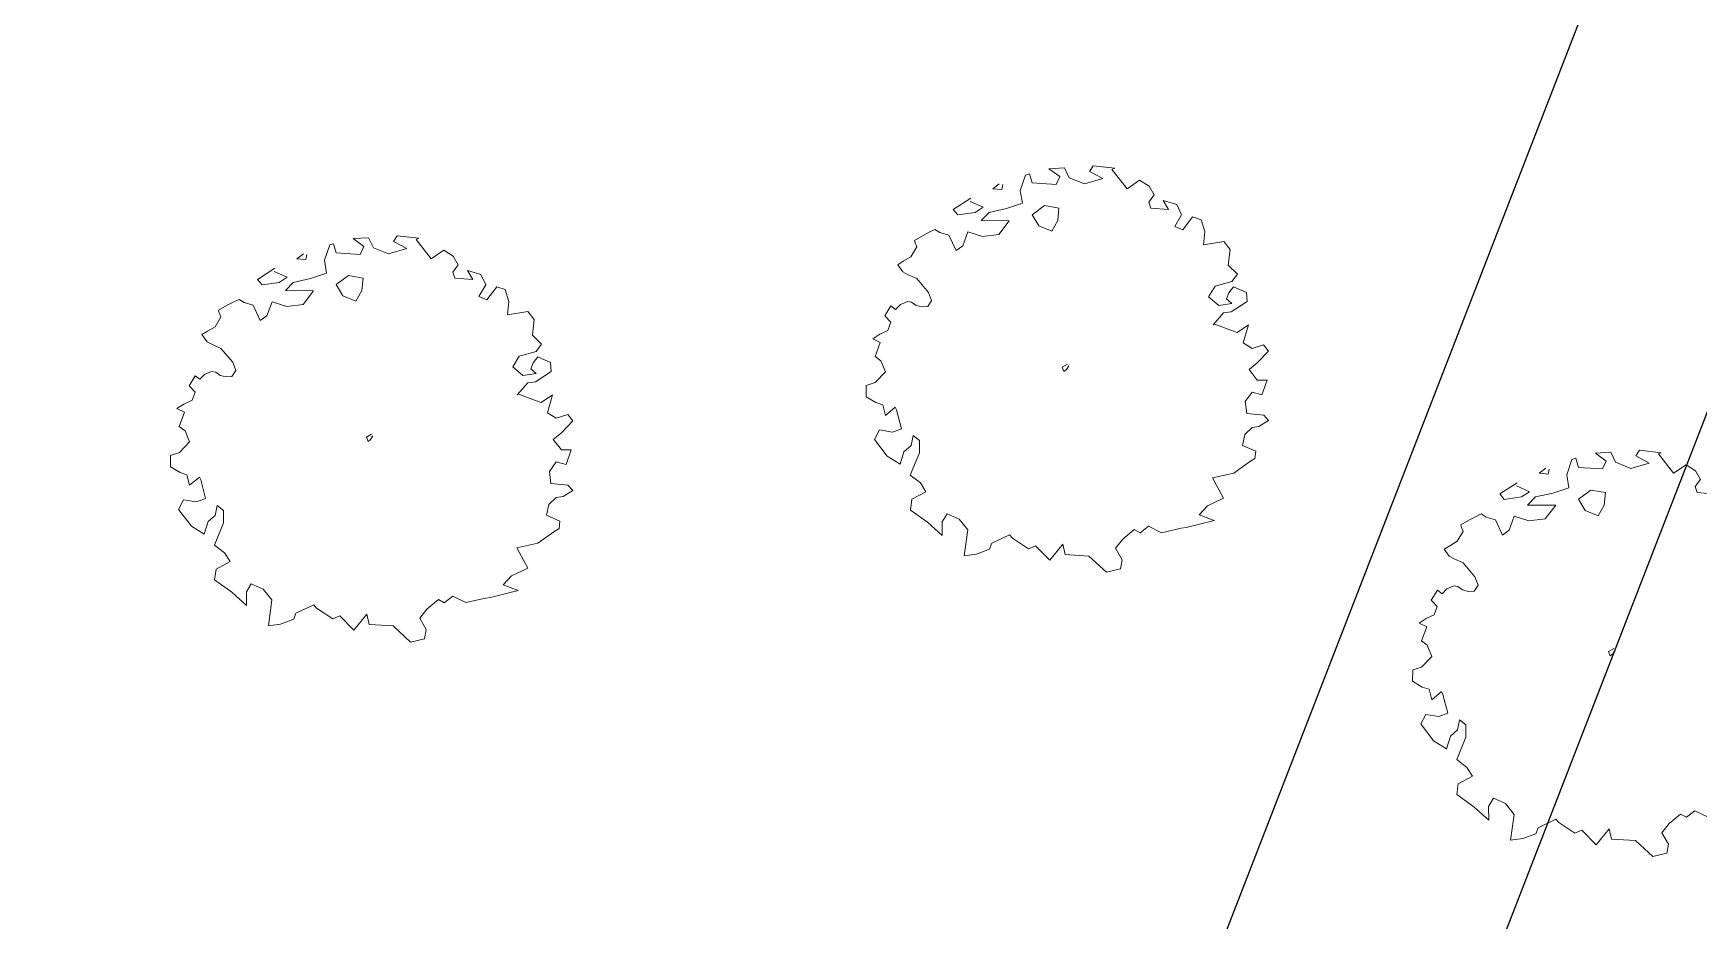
# Model space of a CAD drawing. Extents: x 2080 to 102394, y 2071 to 93424.
# Drawn here: x 83307.2 to 83767.3, y 81847.1 to 82092.5 of the extents above; entities that cross this region are included whole.
import ezdxf

# ---------------------------------------------------------------- set-up
doc = ezdxf.new("R2010")
doc.units = 0
doc.header["$LTSCALE"] = 20
doc.header["$MEASUREMENT"] = 0
doc.layers.add('Mango tree', color=96, linetype='Continuous', lineweight=5)
doc.layers.add('sappotta', color=114, linetype='Continuous', lineweight=5)

# ---------------------------------------------------------------- blocks, each defined once
blk = doc.blocks.new('NEEM')
at = {"layer": 'sappotta', "linetype": 'Continuous'}
for p, q in [((0.0031, 1.1323), (-0.083, 1.1274)), ((-0.083, 1.1274), (-0.0227, 1.0834)), ((0.0298, 1.0769), (0.0031, 1.1323)), ((0.1622, 1.1437), (0.1418, 1.1119)), ((0.1418, 1.1119), (0.2162, 1.072)), ((0.2828, 1.1298), (0.1622, 1.1437)), ((0.2671, 1.1233), (0.2828, 1.1298)), ((0.3509, 1.0158), (0.2671, 1.1233)), ((-0.3588, 1.0435), (-0.3956, 1.0158)), ((-0.3455, 1.0109), (-0.34, 1.0386)), ((-0.2131, 1.0923), (-0.2421, 1.0068)), ((-0.1911, 1.0989), (-0.2131, 1.0923)), ((-0.177, 1.0484), (-0.1911, 1.0989)), ((-0.0431, 1.0394), (-0.177, 1.0484)), ((-0.0227, 1.0834), (-0.0431, 1.0394)), ((0.1144, 1.0427), (0.0298, 1.0769)), ((0.2162, 1.072), (0.1144, 1.0427)), ((0.4207, 1.063), (0.3509, 1.0158)), ((0.4731, 1.0296), (0.4207, 1.063)), ((0.5006, 0.9816), (0.4731, 1.0296)), ((-0.517, 0.9628), (-0.6142, 0.9009)), ((-0.5209, 0.9449), (-0.5209, 0.9449)), ((-0.4489, 0.9131), (-0.5209, 0.9449)), ((-0.3956, 1.0158), (-0.3455, 1.0109)), ((-0.2303, 0.9351), (-0.3196, 0.9058)), ((-0.2421, 1.0068), (-0.2303, 0.9351)), ((0.4716, 0.9417), (0.5006, 0.9816)), ((0.4825, 0.9083), (0.4716, 0.9417)), ((0.5515, 0.9498), (0.5813, 0.9001)), ((0.6267, 0.9278), (0.5515, 0.9498)), ((0.6541, 0.87), (0.6267, 0.9278)), ((-0.6142, 0.9009), (-0.5891, 0.87)), ((-0.5891, 0.87), (-0.4935, 0.8838)), ((-0.4935, 0.8838), (-0.4489, 0.9131)), ((-0.4152, 0.8838), (-0.459, 0.839)), ((-0.459, 0.839), (-0.3032, 0.8374)), ((-0.3196, 0.9058), (-0.4152, 0.8838)), ((-0.3032, 0.8374), (-0.3611, 0.7616)), ((-0.1081, 0.9221), (-0.177, 0.8716)), ((-0.177, 0.8716), (-0.1394, 0.8089)), ((-0.0274, 0.9083), (-0.1081, 0.9221)), ((-0.0674, 0.7796), (-0.0345, 0.839)), ((-0.0345, 0.839), (-0.0274, 0.9083)), ((0.5813, 0.9001), (0.4825, 0.9083)), ((0.6157, 0.8064), (0.6541, 0.87)), ((0.7152, 0.8602), (0.6604, 0.7877)), ((0.7622, 0.8439), (0.7152, 0.8602)), ((0.7826, 0.7787), (0.7622, 0.8439)), ((-0.7826, 0.7567), (-0.8304, 0.7291)), ((-0.7489, 0.7739), (-0.7826, 0.7567)), ((-0.7168, 0.7893), (-0.7489, 0.7739)), ((-0.6886, 0.7722), (-0.7168, 0.7893)), ((-0.6384, 0.7576), (-0.6886, 0.7722)), ((-0.5985, 0.672), (-0.6384, 0.7576)), ((-0.5335, 0.7763), (-0.5617, 0.6989)), ((-0.452, 0.7502), (-0.5335, 0.7763)), ((-0.3611, 0.7616), (-0.452, 0.7502)), ((-0.1394, 0.8089), (-0.0674, 0.7796)), ((0.6604, 0.7877), (0.6157, 0.8064)), ((0.7755, 0.7038), (0.7826, 0.7787)), ((-0.8178, 0.6924), (-0.8499, 0.6378)), ((-0.8304, 0.7291), (-0.8264, 0.7144)), ((-0.8264, 0.7144), (-0.8178, 0.6924)), ((-0.5617, 0.6989), (-0.5985, 0.672)), ((0.8883, 0.7225), (0.7755, 0.7038)), ((0.9236, 0.6785), (0.8883, 0.7225)), ((0.9126, 0.5906), (0.9236, 0.6785)), ((-0.8922, 0.6126), (-0.9228, 0.5938)), ((-0.9228, 0.5938), (-0.8946, 0.5547)), ((-0.8499, 0.6378), (-0.8922, 0.6126)), ((0.9643, 0.5409), (0.9126, 0.5906)), ((-0.8946, 0.5547), (-0.868, 0.5401)), ((-0.868, 0.5401), (-0.8178, 0.5173)), ((-0.8178, 0.5173), (-0.752, 0.4399)), ((0.8037, 0.4146), (0.8398, 0.4749)), ((0.8398, 0.4749), (0.9338, 0.5002)), ((0.9424, 0.4708), (0.9165, 0.4374)), ((0.9338, 0.5002), (0.9643, 0.5409)), ((1.0137, 0.4391), (0.9424, 0.4708)), ((-0.9079, 0.3723), (-0.9345, 0.3454)), ((-0.8695, 0.3894), (-0.9079, 0.3723)), ((-0.846, 0.3861), (-0.8695, 0.3894)), ((-0.821, 0.3674), (-0.846, 0.3861)), ((-0.7348, 0.3943), (-0.7567, 0.3609)), ((-0.752, 0.4399), (-0.7348, 0.3943)), ((0.8601, 0.3666), (0.8037, 0.4146)), ((0.933, 0.378), (0.8601, 0.3666)), ((0.9165, 0.4374), (0.904, 0.404)), ((0.904, 0.404), (0.933, 0.378)), ((0.9298, 0.3315), (1.0176, 0.3886)), ((1.0176, 0.3886), (1.0137, 0.4391)), ((-0.9604, 0.3657), (-0.9941, 0.3095)), ((-0.9941, 0.3095), (-0.9612, 0.2745)), ((-0.9345, 0.3454), (-0.9604, 0.3657)), ((-0.7881, 0.3592), (-0.821, 0.3674)), ((-0.7567, 0.3609), (-0.7881, 0.3592)), ((0.8288, 0.259), (0.8875, 0.3258)), ((0.8875, 0.3258), (0.9298, 0.3315)), ((-1.0231, 0.2077), (-1.0622, 0.1825)), ((-0.9776, 0.2289), (-1.0231, 0.2077)), ((-0.9612, 0.2745), (-0.9776, 0.2289)), ((0.8382, 0.2623), (0.8288, 0.259)), ((0.9306, 0.2281), (0.8382, 0.2623)), ((0.962, 0.2175), (0.9306, 0.2281)), ((1.0254, 0.259), (0.962, 0.2175)), ((0.9964, 0.1597), (1.0254, 0.259)), ((-1.0622, 0.1825), (-1.0199, 0.1621)), ((-1.0199, 0.1621), (-1.0489, 0.0839)), ((1.0458, 0.1287), (0.9964, 0.1597)), ((1.1092, 0.1491), (1.0458, 0.1287)), ((1.074, 0.0489), (1.1374, 0.114)), ((1.1374, 0.114), (1.1092, 0.1491)), ((-1.0489, 0.0839), (-1.0168, 0.0595)), ((-1.0168, 0.0595), (-0.991, -0.0024)), ((0.0196, 0.0407), (-0.0094, 0.0244)), ((-0.0094, 0.0244), (0, 0)), ((0, 0), (0.0141, 0.0114)), ((0.0141, 0.0114), (0.0274, 0.031)), ((1.0286, 0.0106), (1.074, 0.0489)), ((1.074, -0.0472), (1.0286, 0.0106)), ((-1.0975, -0.0774), (-1.0983, -0.1401)), ((-1.0481, -0.0619), (-1.0975, -0.0774)), ((-0.991, -0.0024), (-1.0481, -0.0619)), ((1.1288, -0.0472), (1.074, -0.0472)), ((1.0998, -0.1287), (1.1288, -0.0472)), ((-1.0983, -0.1401), (-1.0442, -0.1727)), ((-1.0442, -0.1727), (-1.0066, -0.1849)), ((-1.0066, -0.1849), (-0.9917, -0.2436)), ((1.0074, -0.1662), (1.0458, -0.114)), ((1.016, -0.2338), (1.0074, -0.1662)), ((1.0458, -0.114), (1.0998, -0.1287)), ((-0.9917, -0.2436), (-0.9369, -0.1979)), ((-0.9369, -0.1979), (-0.9298, -0.2134)), ((-0.9298, -0.2134), (-0.9024, -0.3177)), ((1.11, -0.2427), (1.016, -0.2338)), ((1.0834, -0.3063), (1.1367, -0.2729)), ((1.1367, -0.2729), (1.11, -0.2427)), ((-1.0246, -0.325), (-1.0521, -0.378)), ((-0.9526, -0.3364), (-1.0246, -0.325)), ((-0.9024, -0.3177), (-0.9526, -0.3364)), ((-0.8484, -0.4114), (-0.8374, -0.3552)), ((-0.8374, -0.3552), (-0.8029, -0.3828)), ((0.9917, -0.4105), (1.0043, -0.3495)), ((1.0043, -0.3495), (1.045, -0.3112)), ((1.045, -0.3112), (1.0834, -0.3063)), ((-1.0521, -0.378), (-0.9816, -0.4708)), ((-0.9103, -0.5156), (-0.8883, -0.4456)), ((-0.8883, -0.4456), (-0.8484, -0.4114)), ((-0.8029, -0.4521), (-0.8531, -0.5759)), ((-0.8029, -0.3828), (-0.8029, -0.4521)), ((1.0662, -0.4431), (0.9917, -0.4105)), ((1.0615, -0.4839), (1.0662, -0.4431)), ((-0.9816, -0.4708), (-0.9103, -0.5156)), ((0.9432, -0.5653), (1.0317, -0.5026)), ((1.0317, -0.5026), (1.0615, -0.4839)), ((-0.8531, -0.5759), (-0.7967, -0.6191)), ((-0.7967, -0.6191), (-0.7661, -0.668)), ((0.8264, -0.5914), (0.9432, -0.5653)), ((0.8868, -0.7038), (0.8264, -0.5914)), ((-0.8445, -0.7103), (-0.8523, -0.7698)), ((-0.7661, -0.668), (-0.8445, -0.7103)), ((0.7975, -0.747), (0.8868, -0.7038)), ((-0.8523, -0.7698), (-0.7575, -0.8382)), ((-0.676, -0.8358), (-0.6486, -0.791)), ((-0.6486, -0.791), (-0.582, -0.8203)), ((-0.582, -0.8203), (-0.5343, -0.8806)), ((0.68, -0.8667), (0.8343, -0.8276)), ((0.7512, -0.7967), (0.7975, -0.747)), ((0.8343, -0.8276), (0.7512, -0.7967)), ((-0.7575, -0.8382), (-0.6753, -0.9123)), ((-0.6753, -0.9123), (-0.676, -0.8358)), ((-0.5343, -0.8806), (-0.5538, -1.0247)), ((-0.4011, -0.9547), (-0.3016, -0.9074)), ((-0.3016, -0.9074), (-0.2859, -0.9262)), ((0.3267, -0.9319), (0.3909, -0.8789)), ((0.3909, -0.8789), (0.423, -0.8968)), ((0.423, -0.8968), (0.47, -0.8602)), ((0.47, -0.8602), (0.5429, -0.896)), ((0.5429, -0.896), (0.6518, -0.8708)), ((0.6518, -0.8708), (0.68, -0.8667)), ((-0.5538, -1.0247), (-0.4857, -1.015)), ((-0.4857, -1.015), (-0.4128, -0.9881)), ((-0.4128, -0.9881), (-0.4011, -0.9547)), ((-0.2859, -0.9262), (-0.1966, -0.9856)), ((-0.1966, -0.9856), (-0.1575, -0.9685)), ((-0.1575, -0.9685), (-0.0783, -1.0492)), ((-0.0783, -1.0492), (-0.0063, -0.9604)), ((-0.0063, -0.9604), (0.0063, -1.0174)), ((0.0063, -1.0174), (0.1394, -1.0255)), ((0.2867, -0.9824), (0.3267, -0.9319)), ((0.3235, -1.0459), (0.2867, -0.9824)), ((0.1394, -1.0255), (0.2358, -1.1152)), ((0.2358, -1.1152), (0.3141, -1.0964)), ((0.3141, -1.0964), (0.3235, -1.0459))]:
    blk.add_line(p, q, dxfattribs=at)

msp = doc.modelspace()

# ---------------------------------------------------------------- linework, layer by layer
at = {"linetype": 'Continuous', "ltscale": 0.5}
for points in [[(83902.767, 82537.718), (83768.414, 82183.925), (83630.483, 81828.168)], [(83970.077, 82512.157), (83835.635, 82158.13), (83502.571, 81299.078), (83436.376, 81116.814), (83244.967, 80388.536)]]:
    msp.add_lwpolyline(points, dxfattribs=at)
msp.add_arc((87591.967, 80275.249), 4667.767, 153.233539, 166.076429, dxfattribs=at)

# ---------------------------------------------------------------- block references
at = {"layer": 'Mango tree', "linetype": 'Continuous', "xscale": 49.73619491429417, "yscale": 49.73619491435238, "zscale": 49.7361949140131}
for p in [(83591.913, 81998.97), (83399.669, 81979.633), (83742.871, 81920.334)]:
    msp.add_blockref('NEEM', p, dxfattribs=at)

doc.saveas('drawing.dxf')
